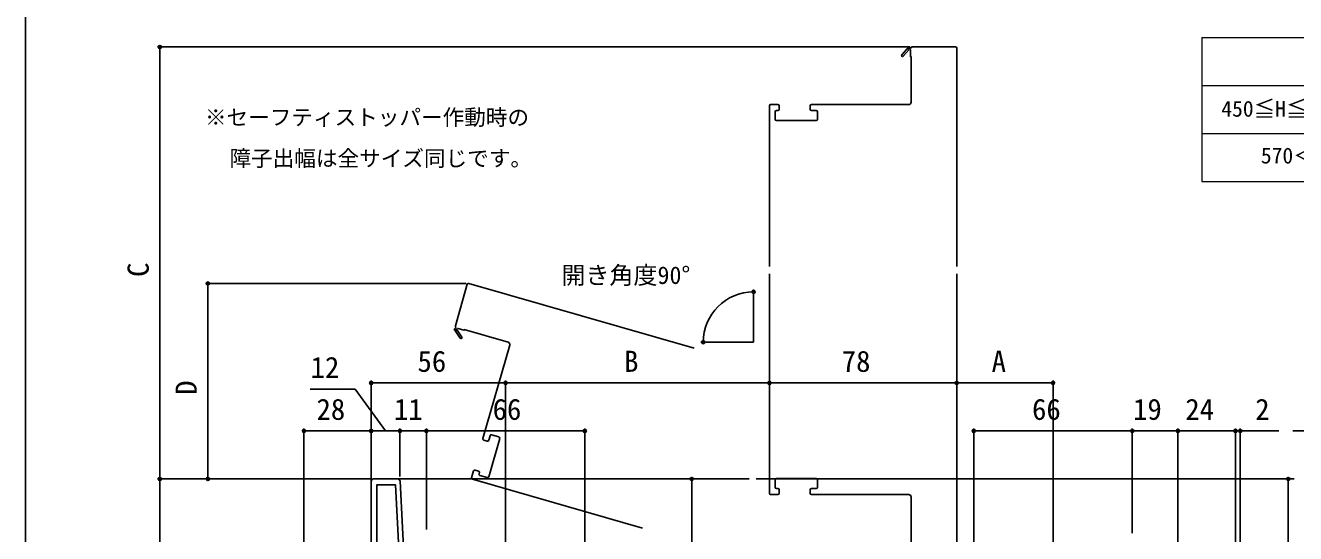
# Model space of a CAD drawing. Units: millimetres, scale not verified. Extents: x -525 to 525, y -783 to 778.
# Drawn here: x -525 to 4, y -404 to -193 of the extents above; entities that cross this region are included whole.
import ezdxf
from ezdxf.enums import TextEntityAlignment as Align

# ---------------------------------------------------------------- set-up
doc = ezdxf.new("R2010")
doc.units = ezdxf.units.MM
doc.header["$LTSCALE"] = 4
doc.layers.add('0-1_TABLE1', color=7, linetype='Continuous', lineweight=18)
for name, color, linetype in [('0-2_USER1', 3, 'Continuous'), ('0-3_YKK_11', 7, 'Continuous'), ('0-5_YKK_12', 2, 'Continuous'), ('0-8_YKK_D', 6, 'Continuous'), ('0-9_YKK_ZWAK', 7, 'Continuous')]:
    doc.layers.add(name, color=color, linetype=linetype)
doc.styles.add('ＭＳ ゴシック', font='')
doc.styles.get('ＭＳ ゴシック').set_extended_font_data('MS Gothic')

msp = doc.modelspace()

# ---------------------------------------------------------------- linework, layer by layer
at = {"layer": '0-1_TABLE1'}
for p, q in [((-35, -197.722), (125, -197.722)), ((-35, -197.722), (-35, -257.722)), ((-35, -217.722), (125, -217.722)), ((-35, -237.722), (125, -237.722)), ((-35, -257.722), (125, -257.722))]:
    msp.add_line(p, q, dxfattribs=at)
at = {"layer": '0-3_YKK_11'}
msp.add_line((-369.949, -381.7), (-380, -381.7), dxfattribs=at)
for points in [[(-381, -382.7), (-381, -443.3), (-409, -443.3), (-409, -446.7), (-407.1, -446.7), (-406.6, -446.2), (-406.1, -445.7), (-381, -445.7), (-381, -496.7), (-379.5, -496.7), (-379.5, -509.2), (-381, -509.2), (-381, -511.7), (-377, -511.7), (-377, -496.7), (-325, -496.7), (-325, -494.9), (-327, -494.9), (-327, -486.7), (-330.3, -486.7)], [(-352.174, -432.915), (-357.8, -433.907), (-357.8, -429.1), (-352.444, -429.1), (-351.576, -429.642), (-351, -429.323), (-351, -426.7), (-366.642, -426.7), (-368.95, -382.648)]]:
    msp.add_lwpolyline(points, dxfattribs=at)
msp.add_lwpolyline([(-368.644, -426.7), (-370.877, -384.1), (-378.6, -384.1), (-378.6, -426.7)], close=True, dxfattribs=at)
for centre, start, end in [((-380, -382.7), 90.00001, 179.99999), ((-369.949, -382.7), 3.00003, 90)]:
    msp.add_arc(centre, 1, start, end, dxfattribs=at)
at = {"layer": '0-5_YKK_12'}
for p, q in [((-159.396, -205.559), (-157.085, -202.839)), ((-137.601, -201.7), (-155.601, -201.7)), ((-137.101, -293.199), (-137.101, -202.2)), ((-215.101, -226.2), (-215.101, -293.199)), ((-211.601, -225.7), (-214.601, -225.7)), ((-211.101, -227.7), (-211.101, -226.2)), ((-198.101, -226.2), (-198.101, -227.7)), ((-157.101, -225.7), (-197.601, -225.7)), ((-212.701, -231.9), (-212.701, -228.7)), ((-212.201, -228.2), (-211.601, -228.2)), ((-195.601, -232.4), (-212.201, -232.4)), ((-197.601, -228.2), (-195.601, -228.2)), ((-195.101, -228.7), (-195.101, -231.9)), ((-215.101, -387.698), (-215.101, -296.199)), ((-137.101, -411.698), (-137.101, -296.199)), ((-340.944, -300.586), (-345.914, -317.886)), ((-246.418, -327.223), (-340.325, -300.244)), ((-221.712, -324.7), (-221.712, -304.7)), ((-343.253, -322.599), (-345.229, -319.627)), ((-323.261, -325.955), (-334.445, -364.88)), ((-221.712, -324.7), (-241.712, -324.7)), ((-332.042, -365.571), (-331.49, -363.649)), ((-327.453, -364.808), (-332.037, -380.763)), ((-330.871, -363.306), (-327.795, -364.19)), ((-334.102, -365.499), (-332.661, -365.913)), ((-338.311, -378.336), (-339.139, -381.219)), ((-336.25, -378.408), (-337.692, -377.994)), ((-336.073, -379.603), (-335.908, -379.026)), ((-332.655, -381.105), (-335.731, -380.222)), ((-369.949, -381.7), (-223.591, -381.7)), ((-267.918, -402.202), (-338.797, -381.838)), ((-220.591, -381.7), (3.5, -381.7)), ((-212.701, -381.998), (-212.701, -385.198)), ((-195.601, -381.498), (-212.201, -381.498)), ((-212.201, -385.698), (-211.601, -385.698)), ((-197.601, -385.698), (-195.601, -385.698)), ((-195.101, -385.198), (-195.101, -381.998)), ((-211.601, -388.198), (-214.601, -388.198)), ((-211.101, -386.198), (-211.101, -387.698)), ((-198.101, -387.698), (-198.101, -386.198)), ((-157.101, -388.198), (-197.601, -388.198))]:
    msp.add_line(p, q, dxfattribs=at)
for points in [[(-156.101, -202.2), (-157.101, -201.623), (-160.005, -205.041)], [(-156.706, -202.774), (-156.401, -202.951), (-156.401, -205.7), (-156.101, -205.7), (-156.101, -224.7)], [(-345.571, -318.505), (-346.403, -319.307), (-343.919, -323.042)], [(-345.187, -319.246), (-344.933, -319), (-342.29, -319.76), (-342.208, -319.471), (-323.946, -324.718)], [(-156.706, -411.124), (-156.401, -410.947), (-156.401, -408.198), (-156.101, -408.198), (-156.101, -389.198)]]:
    msp.add_lwpolyline(points, dxfattribs=at)
for centre, radius, start, end in [((-159.701, -205.3), 0.4, 139.64297, 319.64297), ((-156.923, -202.649), 0.25, 330, 229.64297), ((-155.601, -202.2), 0.5, 90, 180), ((-137.601, -202.2), 0.5, 0, 90), ((-214.601, -226.2), 0.5, 90, 180), ((-211.601, -226.2), 0.5, 0, 90), ((-197.601, -226.2), 0.5, 90, 180), ((-157.101, -224.7), 1, 270, 0), ((-212.201, -228.7), 0.5, 90, 180), ((-212.201, -231.9), 0.5, 180, 270), ((-211.601, -227.7), 0.5, 270, 0), ((-197.601, -227.7), 0.5, 180, 270), ((-195.601, -228.7), 0.5, 0, 90), ((-195.601, -231.9), 0.5, 270, 0), ((-340.463, -300.724), 0.5, 73.9704, 163.9704), ((-345.433, -318.024), 0.5, 163.9704, 253.9704), ((-345.367, -319.419), 0.25, 43.9704, 303.61337), ((-343.586, -322.821), 0.4, 213.61337, 33.61337), ((-324.222, -325.679), 1, 343.9704, 73.9704), ((-333.964, -365.018), 0.5, 163.9704, 253.9704), ((-331.009, -363.787), 0.5, 73.9704, 163.9704), ((-327.934, -364.67), 0.5, 343.9704, 73.9704), ((-332.523, -365.433), 0.5, 253.9704, 343.9704), ((-337.83, -378.474), 0.5, 73.9704, 163.9704), ((-336.388, -378.888), 0.5, 343.9704, 73.9704), ((-335.593, -379.741), 0.5, 163.9704, 253.9704), ((-332.517, -380.625), 0.5, 253.9704, 343.9704), ((-338.658, -381.358), 0.5, 163.9704, 253.9704), ((-212.201, -381.998), 0.5, 90, 180), ((-212.201, -385.198), 0.5, 180, 270), ((-211.601, -386.198), 0.5, 0, 90), ((-197.601, -386.198), 0.5, 90, 180), ((-195.601, -381.998), 0.5, 0, 90), ((-195.601, -385.198), 0.5, 270, 0), ((-214.601, -387.698), 0.5, 180, 270), ((-211.601, -387.698), 0.5, 270, 0), ((-197.601, -387.698), 0.5, 180, 270), ((-157.101, -389.198), 1, 0, 90)]:
    msp.add_arc(centre, radius, start, end, dxfattribs=at)
at = {"layer": '0-8_YKK_D'}
for p, q in [((-156.601, -201.7), (-470, -201.7)), ((-469, -381.7), (-469, -201.7)), ((-341.463, -300.224), (-450, -300.224)), ((-449, -381.7), (-449, -300.224)), ((-221.712, -303.7), (-221.712, -302.753)), ((-242.712, -324.7), (-243.658, -324.7)), ((-381, -508.7), (-381, -340.7)), ((-325, -341.7), (-381, -341.7)), ((-325, -494.8), (-325, -340.7)), ((-325, -494.8), (-325, -340.7)), ((-215.1, -341.7), (-325, -341.7)), ((-215.1, -376.7), (-215.1, -340.7)), ((-215.1, -372.213), (-215.1, -340.7)), ((-137.1, -341.7), (-215.1, -341.7)), ((-137.1, -377.7), (-137.1, -340.7)), ((-137.1, -376.7), (-137.1, -340.7)), ((-97, -341.7), (-137.1, -341.7)), ((-97, -494.8), (-97, -340.7)), ((-409, -442.8), (-409, -360.7)), ((-409, -361.7), (-381, -361.7)), ((-381, -381.7), (-381, -360.7)), ((-381, -378.7), (-381, -360.7)), ((-381, -361.7), (-369, -361.7)), ((-369, -380.7), (-369, -360.7)), ((-369, -379.7), (-369, -360.7)), ((-369, -361.7), (-358.001, -361.7)), ((-358.001, -401.7), (-358.001, -360.7)), ((-358.001, -402.7), (-358.001, -360.7)), ((-358.001, -361.7), (-292.001, -361.7)), ((-292.001, -410.359), (-292.001, -360.7)), ((-130.001, -413.172), (-130.001, -360.7)), ((-130.001, -361.7), (-64.001, -361.7)), ((-64.001, -404.2), (-64.001, -360.7)), ((-64.001, -399.259), (-64.001, -360.7)), ((-64.001, -361.7), (-45, -361.7)), ((-45, -426.702), (-45, -360.7)), ((-45, -424.019), (-45, -360.7)), ((-45, -361.7), (-21, -361.7)), ((-21, -361.7), (-23.55, -361.7)), ((-21, -432.654), (-21, -360.7)), ((-21, -432.654), (-21, -360.7)), ((-21, -361.7), (-19, -361.7)), ((-19, -494.8), (-19, -360.7)), ((-19, -361.7), (-2.945, -361.7)), ((19, -361.7), (2.945, -361.7)), ((-381, -381.7), (-470, -381.7)), ((-406.5, -381.7), (-470, -381.7)), ((-469, -381.7), (-469, -446.7)), ((-415.672, -381.7), (-450, -381.7)), ((-267.5, -381.7), (-246.5, -381.7)), ((-247.5, -381.7), (-247.5, -496.7)), ((1, -381.7), (1, -496.7))]:
    msp.add_line(p, q, dxfattribs=at)
msp.add_lwpolyline([(-375, -361.7), (-387.668, -344.232), (-406.396, -344.232)], dxfattribs=at)
for centre in [(-469, -201.7), (-449, -300.224), (-221.712, -303.753), (-242.658, -324.7), (-381, -341.7), (-325, -341.7), (-325, -341.7), (-215.1, -341.7), (-215.1, -341.7), (-137.1, -341.7), (-137.1, -341.7), (-97, -341.7), (-409, -361.7), (-381, -361.7), (-381, -361.7), (-369, -361.7), (-369, -361.7), (-358.001, -361.7), (-358.001, -361.7), (-292.001, -361.7), (-130.001, -361.7), (-64.001, -361.7), (-64.001, -361.7), (-45, -361.7), (-45, -361.7), (-21, -361.7), (-21, -361.7), (-19, -361.7), (-469, -381.7), (-469, -381.7), (-449, -381.7), (-247.5, -381.7), (1, -381.7)]:
    msp.add_circle(centre, 0.637, dxfattribs=at)
msp.add_arc((-221.712, -324.7), 20.947, 90, 180, dxfattribs=at)
at = {"layer": '0-9_YKK_ZWAK'}
msp.add_line((-525, 747.3), (-525, -782.7), dxfattribs=at)

# ---------------------------------------------------------------- texts
at = {"layer": '0-1_TABLE1', "style": 'ＭＳ ゴシック'}
for s, p in [('450≦H≦570', (-26.92, -232.734)), ('570＜H', (-10.429, -252.222))]:
    msp.add_text(s, height=6.598, dxfattribs=at).set_placement(p, align=Align.BOTTOM_LEFT)
at = {"layer": '0-2_USER1', "style": 'ＭＳ ゴシック'}
for s, p in [('※セーフティストッパー作動時の', (-450.22, -236.285)), ('\u3000障子出幅は全サイズ同じです。', (-448.993, -253.382))]:
    msp.add_text(s, height=6.598, dxfattribs=at).set_placement(p, align=Align.BOTTOM_LEFT)
at = {"layer": '0-8_YKK_D', "style": 'ＭＳ ゴシック'}
for s, p in [('C', (-471, -297.53)), ('D', (-451, -346.655))]:
    msp.add_text(s, height=8.798, rotation=90, dxfattribs=at).set_placement(p, align=Align.BOTTOM_LEFT)
for s, height, p in [('開き角度90°', 7.331, (-301.736, -302.65)), ('12', 8.798, (-406.237, -342.232)), ('56', 8.798, (-361.693, -339.7)), ('B', 8.798, (-275.641, -339.7)), ('78', 8.798, (-184.998, -339.7)), ('A', 8.798, (-122.573, -339.7)), ('28', 8.798, (-403.761, -359.7)), ('11', 8.798, (-371.512, -359.7)), ('66', 8.798, (-330.407, -359.7)), ('66', 8.798, (-105.728, -359.7)), ('19', 8.798, (-63.671, -359.7)), ('24', 8.798, (-41.898, -359.7)), ('2', 8.798, (-12.786, -359.7))]:
    msp.add_text(s, height=height, dxfattribs=at).set_placement(p, align=Align.BOTTOM_LEFT)

doc.saveas('drawing.dxf')
